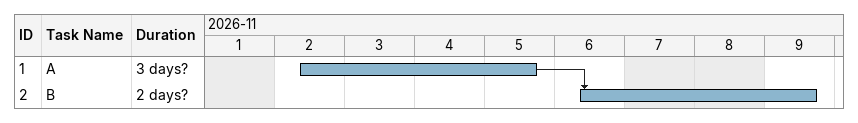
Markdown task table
| ID | Task | Duration | Start | Finish | Predecessors |
|---|---|---|---|---|---|
| 1 | A | 3d? | 2026-11-02 | 2026-11-05 |  |
| 2 | B | 2d? | 2026-11-06 | 2026-11-09 | 1 |
